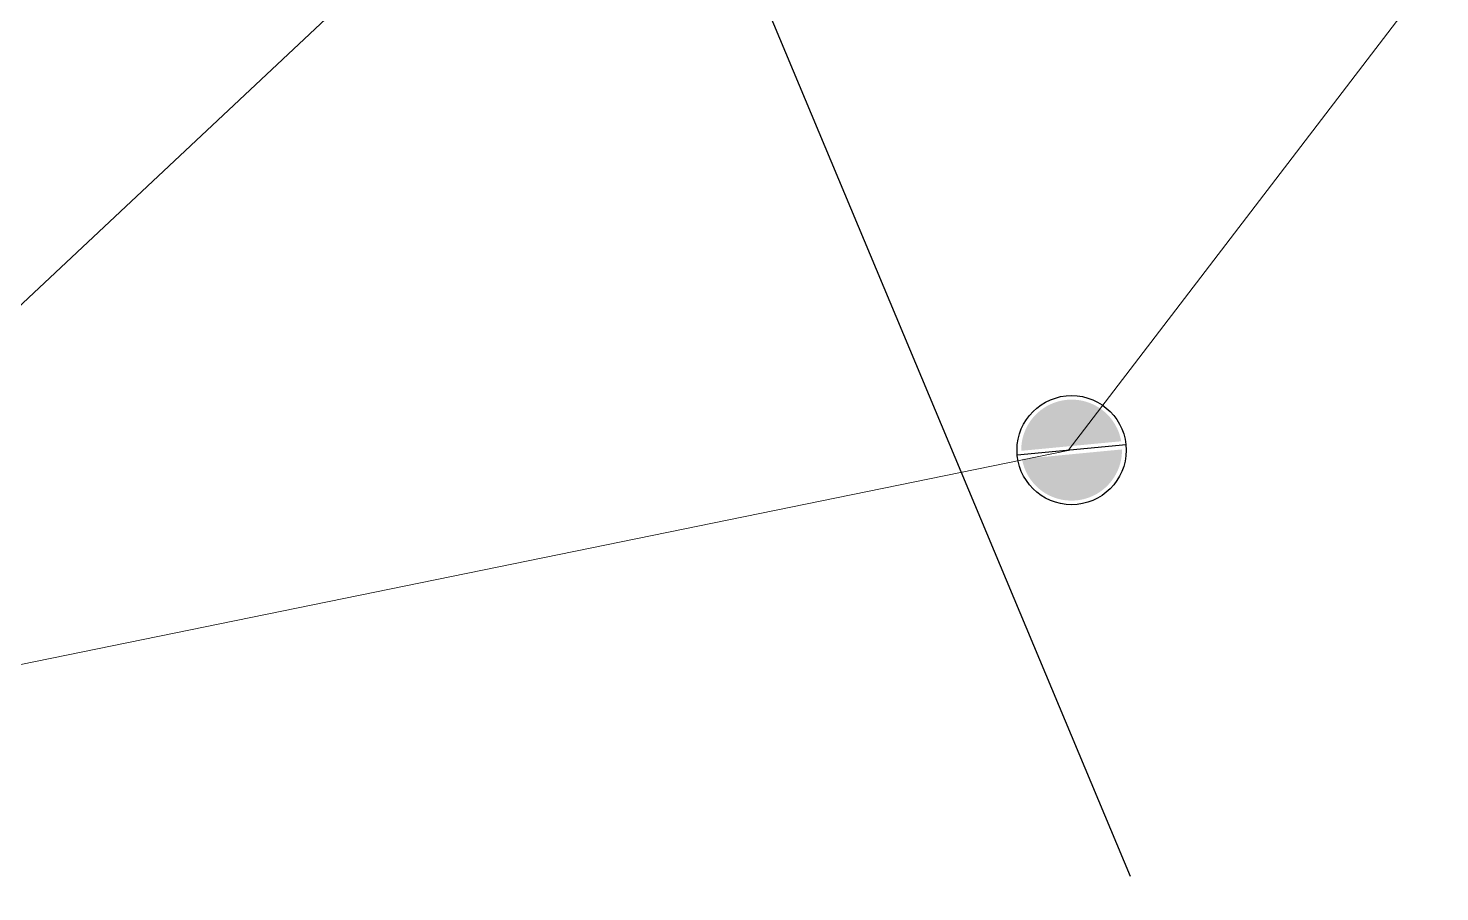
# Model space of a CAD drawing. Header units: millimetres. Extents: x -2893842 to -949497, y -1203244 to 262218.
# Drawn here: x -2261844 to -2248912, y -884734 to -876823 of the extents above; entities that cross this region are included whole.
import ezdxf

# ---------------------------------------------------------------- set-up
doc = ezdxf.new("R2010")
doc.units = ezdxf.units.MM
doc.layers.get('0').update_dxf_attribs({"lineweight": 5})
for name, color, linetype in [('!!!_ Размеры', 7, 'Continuous'), ('30_Канализация', 253, 'Continuous'), ('31_Водопровод', 253, 'Continuous'), ('35_Телефон', 253, 'Continuous'), ('44_Крышки колодцев', 253, 'Continuous')]:
    doc.layers.add(name, color=color, linetype=linetype)
doc.styles.add('Line_GUGK', font='')
doc.styles.get('Line_GUGK').set_extended_font_data('Bm431', italic=True)
doc.linetypes.add('g5_122_k', pattern='A,1,-1,1.5,-0.4,["К",Line_GUGK,S=1,R=0,X=0,Y=-0.5],-1.5,1.5,-1,4,-1,4,-1,3', length=20.9)
doc.linetypes.add('g5_122_v', pattern='A,1,-1,1.5,-0.4,["В",Line_GUGK,S=1,R=0,X=0,Y=-0.5],-1.5,1.5,-1,4,-1,4,-1,3', length=20.9)
doc.linetypes.add('g5_133_t', pattern='A,2,[27,GUGK_2005.shx,S=0.4,R=0,X=0,Y=0],2,-1', length=5)

# ---------------------------------------------------------------- blocks, each defined once
blk = doc.blocks.new('g5_117')
h = blk.add_hatch(color=255)
h.paths.add_polyline_path([(-0.299, 0.352), (0.352, -0.299, 0.177899), (0.463, 0, 0.639215)])
h.paths.add_polyline_path([(-0.352, 0.299, 0.177899), (-0.463, 0, 0.639215), (0.299, -0.352)])
at = {"color": 0}
blk.add_lwpolyline([(0.354, -0.354), (-0.354, 0.354)], dxfattribs=at)
blk.add_circle((0, 0), 0.5, dxfattribs=at)
blk = doc.blocks.new('Топо_07.04.17')
at = {"layer": '30_Канализация', "color": 12, "linetype": 'g5_122_k', "lineweight": 30}
blk.add_lwpolyline([(-408621, -730315), (-413406, -713882), (-417877, -699531), (-422558, -690336)], dxfattribs=at)
at = {"layer": '31_Водопровод', "color": 4, "linetype": 'g5_122_v', "lineweight": 30}
blk.add_lwpolyline([(-423732, -728138), (-399799, -710295), (-397676, -703768), (-402901, -684232), (-409034, -666005), (-412934, -657689), (-414131, -653588), (-414737, -641266)], dxfattribs=at)
at = {"layer": '35_Телефон', "color": 6, "linetype": 'g5_133_t', "lineweight": 20}
blk.add_lwpolyline([(-440651, -734997), (-436713, -731600), (-427277, -728017), (-408751, -726373), (-401761, -719108), (-393276, -710378), (-389001, -702882), (-377055, -701964)], dxfattribs=at)
at = {"layer": '44_Крышки колодцев', "color": 7, "linetype": 'Continuous', "lineweight": 20, "xscale": 999.9999999999995, "yscale": 999.9999999999995, "zscale": 999.9999999999995, "rotation": 43.98139083737546}
blk.add_blockref('g5_117', (-408718, -726373, 129798), dxfattribs=at)

msp = doc.modelspace()

# ---------------------------------------------------------------- block references
at = {"layer": '!!!_ Размеры', "color": 1, "lineweight": 0, "rotation": 6.471407436947433}
msp.add_blockref('Топо_07.04.17', (-1928038.79367, -112877.83782), dxfattribs=at)

doc.saveas('drawing.dxf')
